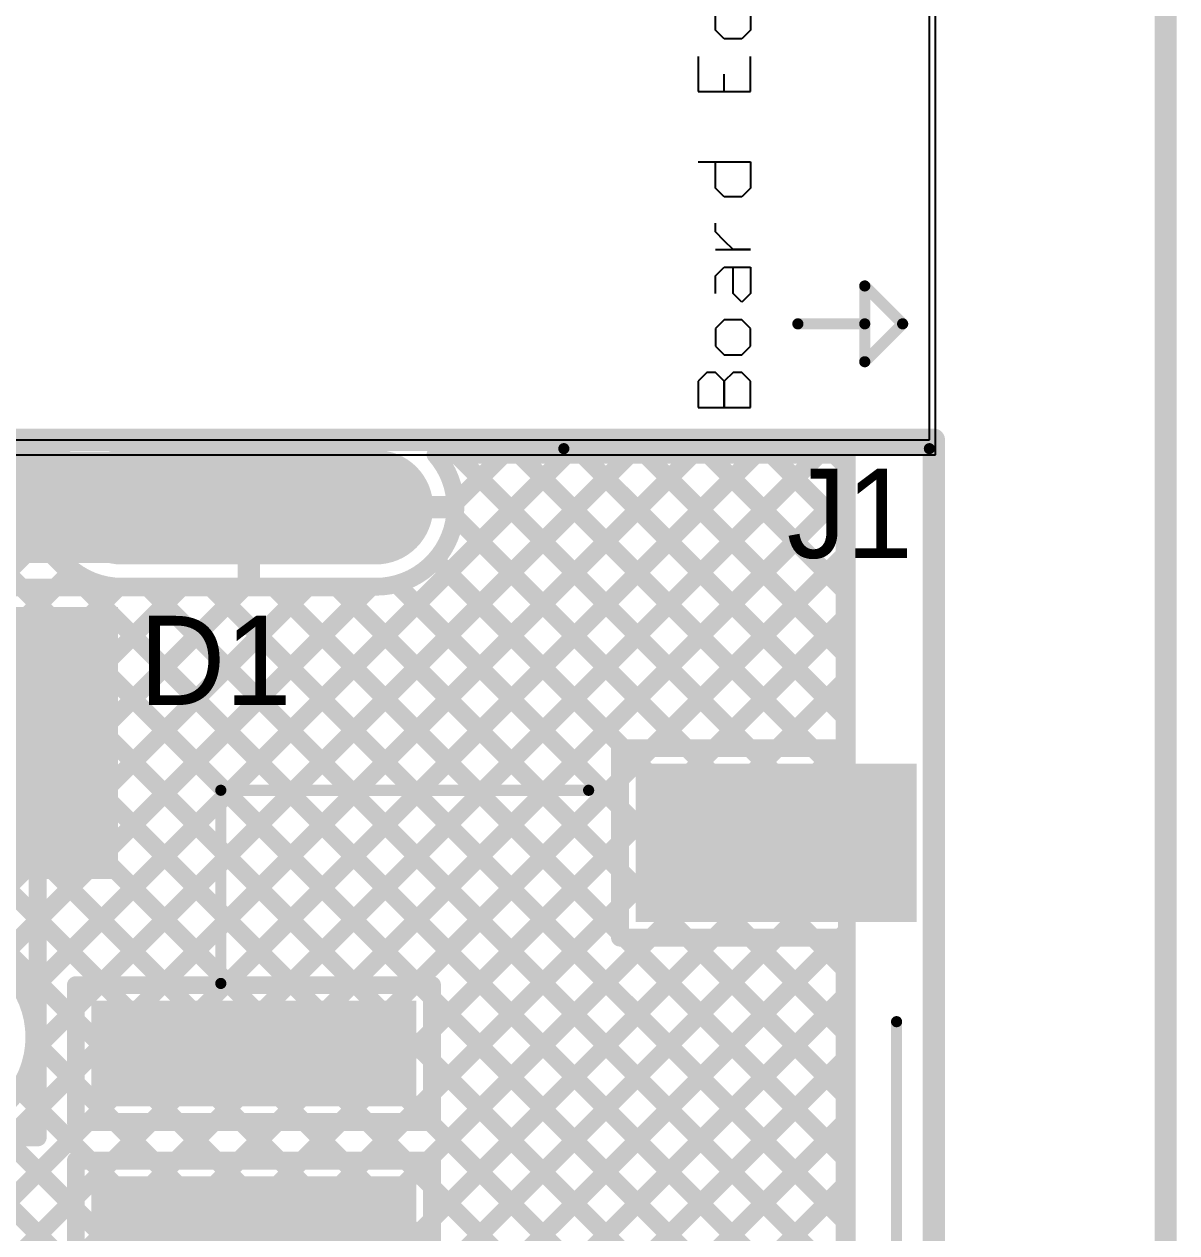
# Model space of a CAD drawing. Header units: millimetres. Extents: x 3.9 to 7.44, y 1.03 to 3.16.
# Drawn here: x 6.895 to 7.412, y 2.32 to 2.862 of the extents above; entities that cross this region are included whole.
import ezdxf

# ---------------------------------------------------------------- set-up
doc = ezdxf.new("R2010")
doc.units = ezdxf.units.MM
doc.header["$MEASUREMENT"] = 0
for name, color, linetype in [('BottomLayer', 5, 'Continuous'), ('BottomSolder', 6, 'Continuous'), ('Mechanical1', 6, 'Continuous'), ('Mechanical2', 216, 'Continuous'), ('MultiLayer', 9, 'Continuous'), ('PadHoleLayer', 156, 'Continuous'), ('TopLayer', 1, 'Continuous'), ('TopOverlay', 2, 'Continuous'), ('TopPaste', 8, 'Continuous'), ('TopSolder', 216, 'Continuous')]:
    doc.layers.add(name, color=color, linetype=linetype)

# ---------------------------------------------------------------- blocks, each defined once
blk = doc.blocks.new('DC_C024E_7A_1_65_1')
at = {"layer": 'BottomLayer'}
for points, const_width in [([(-0.01555, 0.16929), (-0.12972, 0.16929)], 0.04331), ([(0.11831, 0.08098), (0.11831, 0.11642)], 0.04331), ([(-0.11791, -0.16929), (-0.19665, -0.16929)], 0.04724), ([(0.07894, -0.16929), (0.0002, -0.16929)], 0.04724)]:
    blk.add_lwpolyline(points, dxfattribs=dict(at, const_width=const_width))
for points, const_width in [([(-0.14055, 0.16929, 1), (-0.1189, 0.16929, 1)], 0.02165), ([(-0.02638, 0.16929, 1), (-0.00472, 0.16929, 1)], 0.02165), ([(0.10748, 0.11642, 1), (0.12913, 0.11642, 1)], 0.02165), ([(0.10748, 0.08098, 1), (0.12913, 0.08098, 1)], 0.02165), ([(0.13268, -0.01181, 1), (0.18189, -0.01181, 1)], 0.04921), ([(-0.20846, -0.16929, 1), (-0.18484, -0.16929, 1)], 0.02362), ([(-0.12972, -0.16929, 1), (-0.1061, -0.16929, 1)], 0.02362), ([(-0.01161, -0.16929, 1), (0.01201, -0.16929, 1)], 0.02362), ([(0.06713, -0.16929, 1), (0.09075, -0.16929, 1)], 0.02362)]:
    blk.add_lwpolyline(points, format="xyb", close=True, dxfattribs=dict(at, const_width=const_width))
at = {"layer": 'BottomSolder'}
for points, const_width in [([(-0.01555, 0.16929), (-0.12972, 0.16929)], 0.05131), ([(0.11831, 0.08098), (0.11831, 0.11642)], 0.05131), ([(-0.11791, -0.16929), (-0.19665, -0.16929)], 0.05524), ([(0.07894, -0.16929), (0.0002, -0.16929)], 0.05524)]:
    blk.add_lwpolyline(points, dxfattribs=dict(at, const_width=const_width))
for points, const_width in [([(-0.14255, 0.16929, 1), (-0.1169, 0.16929, 1)], 0.02565), ([(-0.02838, 0.16929, 1), (-0.00272, 0.16929, 1)], 0.02565), ([(0.10548, 0.11642, 1), (0.13113, 0.11642, 1)], 0.02565), ([(0.10548, 0.08098, 1), (0.13113, 0.08098, 1)], 0.02565), ([(0.13068, -0.01181, 1), (0.18389, -0.01181, 1)], 0.05321), ([(-0.21046, -0.16929, 1), (-0.18284, -0.16929, 1)], 0.02762), ([(-0.13172, -0.16929, 1), (-0.1041, -0.16929, 1)], 0.02762), ([(-0.01361, -0.16929, 1), (0.01401, -0.16929, 1)], 0.02762), ([(0.06513, -0.16929, 1), (0.09275, -0.16929, 1)], 0.02762)]:
    blk.add_lwpolyline(points, format="xyb", close=True, dxfattribs=dict(at, const_width=const_width))
at = {"layer": 'Mechanical1'}
for p, q in [((0.089, 0.139), (-0.378, 0.139)), ((-0.378, 0.139), (-0.378, -0.136)), ((0.089, -0.136), (0.089, 0.139)), ((-0.378, -0.136), (0.089, -0.136))]:
    blk.add_line(p, q, dxfattribs=at)
at = {"layer": 'MultiLayer'}
for points, const_width in [([(-0.01555, 0.16929), (-0.12972, 0.16929)], 0.04331), ([(0.11831, 0.08098), (0.11831, 0.11642)], 0.04331), ([(-0.11791, -0.16929), (-0.19665, -0.16929)], 0.04724), ([(0.07894, -0.16929), (0.0002, -0.16929)], 0.04724)]:
    blk.add_lwpolyline(points, dxfattribs=dict(at, const_width=const_width))
for points, const_width in [([(-0.14055, 0.16929, 1), (-0.1189, 0.16929, 1)], 0.02165), ([(-0.02638, 0.16929, 1), (-0.00472, 0.16929, 1)], 0.02165), ([(0.10748, 0.11642, 1), (0.12913, 0.11642, 1)], 0.02165), ([(0.10748, 0.08098, 1), (0.12913, 0.08098, 1)], 0.02165), ([(0.13268, -0.01181, 1), (0.18189, -0.01181, 1)], 0.04921), ([(-0.20846, -0.16929, 1), (-0.18484, -0.16929, 1)], 0.02362), ([(-0.12972, -0.16929, 1), (-0.1061, -0.16929, 1)], 0.02362), ([(-0.01161, -0.16929, 1), (0.01201, -0.16929, 1)], 0.02362), ([(0.06713, -0.16929, 1), (0.09075, -0.16929, 1)], 0.02362)]:
    blk.add_lwpolyline(points, format="xyb", close=True, dxfattribs=dict(at, const_width=const_width))
at = {"layer": 'PadHoleLayer'}
for points, const_width in [([(-0.02121, 0.16117), (-0.12406, 0.16117, -1), (-0.12406, 0.17741), (-0.02121, 0.17741, -1)], 0.00541), ([(0.11019, 0.08271), (0.11019, 0.11469, -1), (0.12643, 0.11469), (0.12643, 0.08271, -1)], 0.00541), ([(0.1435, -0.01181, 1), (0.17106, -0.01181, 1)], 0.02756), ([(-0.12751, -0.17741), (-0.18706, -0.17741, -1), (-0.18706, -0.16117), (-0.12751, -0.16117, -1)], 0.00541), ([(0.06934, -0.17741), (0.00979, -0.17741, -1), (0.00979, -0.16117), (0.06934, -0.16117, -1)], 0.00541)]:
    blk.add_lwpolyline(points, format="xyb", close=True, dxfattribs=dict(at, const_width=const_width))
at = {"layer": 'TopLayer'}
for points, const_width in [([(-0.01555, 0.16929), (-0.12972, 0.16929)], 0.04331), ([(0.11831, 0.08098), (0.11831, 0.11642)], 0.04331), ([(-0.11791, -0.16929), (-0.19665, -0.16929)], 0.04724), ([(0.07894, -0.16929), (0.0002, -0.16929)], 0.04724)]:
    blk.add_lwpolyline(points, dxfattribs=dict(at, const_width=const_width))
for points, const_width in [([(-0.14055, 0.16929, 1), (-0.1189, 0.16929, 1)], 0.02165), ([(-0.02638, 0.16929, 1), (-0.00472, 0.16929, 1)], 0.02165), ([(0.10748, 0.11642, 1), (0.12913, 0.11642, 1)], 0.02165), ([(0.10748, 0.08098, 1), (0.12913, 0.08098, 1)], 0.02165), ([(0.13268, -0.01181, 1), (0.18189, -0.01181, 1)], 0.04921), ([(-0.20846, -0.16929, 1), (-0.18484, -0.16929, 1)], 0.02362), ([(-0.12972, -0.16929, 1), (-0.1061, -0.16929, 1)], 0.02362), ([(-0.01161, -0.16929, 1), (0.01201, -0.16929, 1)], 0.02362), ([(0.06713, -0.16929, 1), (0.09075, -0.16929, 1)], 0.02362)]:
    blk.add_lwpolyline(points, format="xyb", close=True, dxfattribs=dict(at, const_width=const_width))
at = {"layer": 'TopOverlay'}
for p, q in [((0.086, 0.134), (0.086, 0.134)), ((-0.2742, 0.1245), (-0.29782, 0.1245)), ((-0.29782, 0.1245), (-0.29782, 0.11269)), ((-0.28601, 0.11269), (-0.28601, 0.1245)), ((-0.28601, 0.1245), (-0.28601, 0.11269)), ((-0.2742, 0.11269), (-0.2742, 0.1245)), ((-0.29782, 0.11269), (-0.29388, 0.10876)), ((-0.29388, 0.10876), (-0.28994, 0.10876)), ((-0.28994, 0.10876), (-0.28601, 0.11269)), ((-0.28601, 0.11269), (-0.28207, 0.10876)), ((-0.28207, 0.10876), (-0.27814, 0.10876)), ((-0.27814, 0.10876), (-0.2742, 0.11269)), ((-0.29388, 0.10089), (-0.29782, 0.09695)), ((-0.28601, 0.10089), (-0.29388, 0.10089)), ((-0.28207, 0.09695), (-0.28601, 0.10089)), ((-0.29782, 0.09695), (-0.29782, 0.08908)), ((-0.28207, 0.08908), (-0.28207, 0.09695)), ((-0.29782, 0.08908), (-0.29388, 0.08514)), ((-0.28601, 0.08514), (-0.28207, 0.08908)), ((-0.29388, 0.08514), (-0.28601, 0.08514)), ((-0.29782, 0.07334), (-0.29388, 0.07727)), ((-0.29388, 0.07727), (-0.28994, 0.07334)), ((-0.29782, 0.06153), (-0.29782, 0.07334)), ((-0.28994, 0.07334), (-0.28994, 0.06153)), ((-0.28207, 0.07334), (-0.28207, 0.06546)), ((-0.28207, 0.06546), (-0.28601, 0.06153)), ((-0.28601, 0.06153), (-0.29782, 0.06153)), ((-0.28207, 0.05366), (-0.29782, 0.05366)), ((-0.29782, 0.05366), (-0.28994, 0.05366)), ((-0.28994, 0.05366), (-0.28601, 0.04972)), ((-0.28601, 0.04972), (-0.28207, 0.04579)), ((-0.28207, 0.04579), (-0.28207, 0.04185)), ((-0.29782, 0.02611), (-0.29388, 0.03004)), ((-0.29388, 0.03004), (-0.28601, 0.03004)), ((-0.28601, 0.03004), (-0.28207, 0.02611)), ((-0.29782, 0.0143), (-0.29782, 0.02611)), ((-0.28207, 0.02611), (-0.28207, 0.0143)), ((-0.2742, 0.0143), (-0.29782, 0.0143)), ((-0.2742, -0.01719), (-0.29782, -0.01719)), ((-0.29782, -0.01719), (-0.29782, -0.03293)), ((-0.28601, -0.01719), (-0.28601, -0.02506)), ((-0.2742, -0.03293), (-0.2742, -0.01719)), ((-0.29782, -0.04474), (-0.29388, -0.0408)), ((-0.29388, -0.0408), (-0.28601, -0.0408)), ((-0.28601, -0.0408), (-0.28207, -0.04474)), ((-0.29782, -0.05654), (-0.29782, -0.04474)), ((-0.28207, -0.04474), (-0.28207, -0.05654)), ((-0.2742, -0.05654), (-0.29782, -0.05654)), ((-0.29388, -0.06441), (-0.29782, -0.06835)), ((-0.28601, -0.06441), (-0.29388, -0.06441)), ((-0.28207, -0.06835), (-0.28601, -0.06441)), ((-0.29782, -0.06835), (-0.29782, -0.08016)), ((-0.28207, -0.08016), (-0.28207, -0.06835)), ((-0.30569, -0.07229), (-0.30569, -0.07622)), ((-0.30569, -0.07622), (-0.30175, -0.08016)), ((-0.30175, -0.08016), (-0.28207, -0.08016)), ((-0.29782, -0.09196), (-0.29388, -0.08803)), ((-0.29782, -0.09984), (-0.29782, -0.09196)), ((-0.29388, -0.08803), (-0.28601, -0.08803)), ((-0.28994, -0.10377), (-0.28994, -0.08803)), ((-0.28601, -0.08803), (-0.28207, -0.09196)), ((-0.28207, -0.09196), (-0.28207, -0.09984)), ((-0.28207, -0.09984), (-0.28601, -0.10377)), ((-0.28601, -0.10377), (-0.28994, -0.10377))]:
    blk.add_line(p, q, dxfattribs=at)
for points, const_width in [([(-0.214, 0.143), (-0.378, 0.143)], 0.005), ([(0.09265, 0.143), (0.081, 0.143)], 0.005), ([(0.09265, 0.143), (0.09265, 0.07665)], 0.005), ([(-0.349, 0.104), (-0.366, 0.087)], 0.005), ([(-0.349, 0.104), (-0.349, 0.087)], 0.005), ([(-0.349, 0.07), (-0.366, 0.087)], 0.005), ([(-0.349, 0.087), (-0.349, 0.07)], 0.005), ([(-0.319, 0.087), (-0.349, 0.087)], 0.005), ([(0.093, -0.074), (0.093, -0.139)], 0.00504), ([(-0.226, -0.14), (-0.378, -0.14)], 0.005), ([(-0.007, -0.14), (-0.105, -0.14)], 0.005), ([(0.093, -0.139), (0.084, -0.139)], 0.005)]:
    blk.add_lwpolyline(points, dxfattribs=dict(at, const_width=const_width))
for points, const_width in [([(-0.37925, 0.143, 1), (-0.37675, 0.143, 1)], 0.0025), ([(-0.21525, 0.143, 1), (-0.21275, 0.143, 1)], 0.0025), ([(0.07975, 0.143, 1), (0.08225, 0.143, 1)], 0.0025), ([(0.0914, 0.143, 1), (0.0939, 0.143, 1)], 0.0025), ([(0.0914, 0.143, 1), (0.0939, 0.143, 1)], 0.0025), ([(-0.35025, 0.104, 1), (-0.34775, 0.104, 1)], 0.0025), ([(-0.35025, 0.104, 1), (-0.34775, 0.104, 1)], 0.0025), ([(-0.36725, 0.087, 1), (-0.36475, 0.087, 1)], 0.0025), ([(-0.36725, 0.087, 1), (-0.36475, 0.087, 1)], 0.0025), ([(-0.35025, 0.087, 1), (-0.34775, 0.087, 1)], 0.0025), ([(-0.35025, 0.087, 1), (-0.34775, 0.087, 1)], 0.0025), ([(-0.35025, 0.087, 1), (-0.34775, 0.087, 1)], 0.0025), ([(-0.32025, 0.087, 1), (-0.31775, 0.087, 1)], 0.0025), ([(0.0914, 0.07665, 1), (0.0939, 0.07665, 1)], 0.0025), ([(-0.35025, 0.07, 1), (-0.34775, 0.07, 1)], 0.0025), ([(-0.35025, 0.07, 1), (-0.34775, 0.07, 1)], 0.0025), ([(0.17107, 0.056, 1), (0.15693, 0.056, 1)], 0.01), ([(0.15443, 0.056, 1), (0.15943, 0.056, 1)], 0.005), ([(0.16857, 0.056, 1), (0.17357, 0.056, 1)], 0.005), ([(0.09174, -0.074, 1), (0.09426, -0.074, 1)], 0.00252), ([(-0.37925, -0.14, 1), (-0.37675, -0.14, 1)], 0.0025), ([(-0.22725, -0.14, 1), (-0.22475, -0.14, 1)], 0.0025), ([(-0.10625, -0.14, 1), (-0.10375, -0.14, 1)], 0.0025), ([(-0.00825, -0.14, 1), (-0.00575, -0.14, 1)], 0.0025), ([(0.08275, -0.139, 1), (0.08525, -0.139, 1)], 0.0025), ([(0.09174, -0.139, 1), (0.09426, -0.139, 1)], 0.00252), ([(0.09175, -0.139, 1), (0.09425, -0.139, 1)], 0.0025)]:
    blk.add_lwpolyline(points, format="xyb", close=True, dxfattribs=dict(at, const_width=const_width))
at = {"layer": 'TopSolder'}
for points, const_width in [([(-0.01555, 0.16929), (-0.12972, 0.16929)], 0.05131), ([(0.11831, 0.08098), (0.11831, 0.11642)], 0.05131), ([(-0.11791, -0.16929), (-0.19665, -0.16929)], 0.05524), ([(0.07894, -0.16929), (0.0002, -0.16929)], 0.05524)]:
    blk.add_lwpolyline(points, dxfattribs=dict(at, const_width=const_width))
for points, const_width in [([(-0.14255, 0.16929, 1), (-0.1169, 0.16929, 1)], 0.02565), ([(-0.02838, 0.16929, 1), (-0.00272, 0.16929, 1)], 0.02565), ([(0.10548, 0.11642, 1), (0.13113, 0.11642, 1)], 0.02565), ([(0.10548, 0.08098, 1), (0.13113, 0.08098, 1)], 0.02565), ([(0.13068, -0.01181, 1), (0.18389, -0.01181, 1)], 0.05321), ([(-0.21046, -0.16929, 1), (-0.18284, -0.16929, 1)], 0.02762), ([(-0.13172, -0.16929, 1), (-0.1041, -0.16929, 1)], 0.02762), ([(-0.01361, -0.16929, 1), (0.01401, -0.16929, 1)], 0.02762), ([(0.06513, -0.16929, 1), (0.09275, -0.16929, 1)], 0.02762)]:
    blk.add_lwpolyline(points, format="xyb", close=True, dxfattribs=dict(at, const_width=const_width))
blk = doc.blocks.new('0220164_162121_61')
at = {"layer": 'TopLayer'}
for points in [[(0.49213, 0.04823), (0.5315, 0.04823), (0.49213, 0.18602), (0.5315, 0.18602)], [(0.57087, 0.04823), (0.61024, 0.04823), (0.57087, 0.18602), (0.61024, 0.18602)], [(0.65354, -0.17618), (0.71654, -0.17618), (0.65354, -0.05807), (0.71654, -0.05807)]]:
    blk.add_solid(points, dxfattribs=at)
at = {"layer": 'TopOverlay', "const_width": 0.005}
for points in [[(0.622, 0.132), (0.70866, 0.132)], [(0.70866, 0.132), (0.70866, -0.033)], [(0, -0.17115), (0.60485, -0.17115)]]:
    blk.add_lwpolyline(points, dxfattribs=at)
at = {"layer": 'TopOverlay', "const_width": 0.0025}
for points in [[(0.62075, 0.132, 1), (0.62325, 0.132, 1)], [(0.70741, 0.132, 1), (0.70991, 0.132, 1)], [(0.70741, 0.132, 1), (0.70991, 0.132, 1)], [(0.70741, -0.033, 1), (0.70991, -0.033, 1)], [(0.6036, -0.17115, 1), (0.6061, -0.17115, 1)]]:
    blk.add_lwpolyline(points, format="xyb", close=True, dxfattribs=at)
at = {"layer": 'TopPaste'}
for points in [[(0.49213, 0.04823), (0.5315, 0.04823), (0.49213, 0.18602), (0.5315, 0.18602)], [(0.57087, 0.04823), (0.61024, 0.04823), (0.57087, 0.18602), (0.61024, 0.18602)], [(0.65354, -0.17618), (0.71654, -0.17618), (0.65354, -0.05807), (0.71654, -0.05807)]]:
    blk.add_solid(points, dxfattribs=at)
at = {"layer": 'TopSolder'}
for points in [[(0.48813, 0.04423), (0.5355, 0.04423), (0.48813, 0.19002), (0.5355, 0.19002)], [(0.56687, 0.04423), (0.61424, 0.04423), (0.56687, 0.19002), (0.61424, 0.19002)], [(0.64954, -0.18018), (0.72054, -0.18018), (0.64954, -0.05407), (0.72054, -0.05407)]]:
    blk.add_solid(points, dxfattribs=at)
blk = doc.blocks.new('SMA_63')
at = {"layer": 'TopLayer'}
for points in [[(-0.02953, 0.03346), (-0.12795, 0.03346), (-0.02953, -0.03346), (-0.12795, -0.03346)], [(0.12795, 0.03346), (0.02953, 0.03346), (0.12795, -0.03346), (0.02953, -0.03346)]]:
    blk.add_solid(points, dxfattribs=at)
at = {"layer": 'TopOverlay', "const_width": 0.01}
for points in [[(-0.09, 0.043), (-0.09, 0.056)], [(-0.09, 0.056), (0.094, 0.056)], [(-0.089, -0.056), (-0.089, -0.043)], [(-0.089, -0.056), (0.095, -0.056)]]:
    blk.add_lwpolyline(points, dxfattribs=at)
at = {"layer": 'TopOverlay', "const_width": 0.005}
for points in [[(-0.0925, 0.056, 1), (-0.0875, 0.056, 1)], [(-0.0925, 0.056, 1), (-0.0875, 0.056, 1)], [(0.0915, 0.056, 1), (0.0965, 0.056, 1)], [(-0.0925, 0.043, 1), (-0.0875, 0.043, 1)], [(-0.0915, -0.043, 1), (-0.0865, -0.043, 1)], [(-0.0915, -0.056, 1), (-0.0865, -0.056, 1)], [(-0.0915, -0.056, 1), (-0.0865, -0.056, 1)], [(0.0925, -0.056, 1), (0.0975, -0.056, 1)]]:
    blk.add_lwpolyline(points, format="xyb", close=True, dxfattribs=at)
at = {"layer": 'TopOverlay'}
for points in [[(0.095, 0.036), (0.173, 0.036), (0.095, 0.061), (0.173, 0.061)], [(0.131, -0.061), (0.181, -0.061), (0.131, 0.061), (0.181, 0.061)], [(0.094, -0.061), (0.173, -0.061), (0.094, -0.036), (0.173, -0.036)]]:
    blk.add_solid(points, dxfattribs=at)
at = {"layer": 'TopPaste'}
for points in [[(-0.02953, 0.03346), (-0.12795, 0.03346), (-0.02953, -0.03346), (-0.12795, -0.03346)], [(0.12795, 0.03346), (0.02953, 0.03346), (0.12795, -0.03346), (0.02953, -0.03346)]]:
    blk.add_solid(points, dxfattribs=at)
at = {"layer": 'TopSolder'}
for points in [[(-0.02553, 0.03746), (-0.13195, 0.03746), (-0.02553, -0.03746), (-0.13195, -0.03746)], [(0.13195, 0.03746), (0.02553, 0.03746), (0.13195, -0.03746), (0.02553, -0.03746)]]:
    blk.add_solid(points, dxfattribs=at)

msp = doc.modelspace()

# ---------------------------------------------------------------- linework, layer by layer
at = {"layer": 'BottomLayer'}
for p, q in [((7.30369, 2.6873), (7.30369, 2.9573)), ((7.30369, 2.6693), (7.30369, 2.6873)), ((6.828, 2.6693), (7.30369, 2.6693))]:
    msp.add_line(p, q, dxfattribs=at)
for points, const_width in [([(6.58979, 2.82888), (7.264, 2.15466)], 0.008), ([(6.57565, 2.81473), (7.264, 2.12638)], 0.008), ([(6.5615, 2.80059), (7.264, 2.09809)], 0.008), ([(6.54662, 2.78719), (7.264, 2.06981)], 0.008), ([(6.74297, 2.21749), (7.19478, 2.6693)], 0.008), ([(6.75711, 2.20334), (7.22307, 2.6693)], 0.008), ([(6.77126, 2.1892), (7.25135, 2.6693)], 0.008), ([(6.82829, 2.64571), (6.98964, 2.64571)], 0.05), ([(6.89531, 2.42639), (7.13822, 2.6693)], 0.008), ([(6.89905, 2.40185), (7.1665, 2.6693)], 0.008), ([(6.98964, 2.64571), (7.03271, 2.64571)], 0.05), ([(7.07946, 2.6693), (7.264, 2.6693)], 0.008), ([(7.08832, 2.64769), (7.10993, 2.6693)], 0.008), ([(7.08878, 2.6693), (7.264, 2.49407)], 0.008), ([(7.11706, 2.6693), (7.264, 2.52236)], 0.008), ([(7.14534, 2.6693), (7.264, 2.55064)], 0.008), ([(7.17363, 2.6693), (7.264, 2.57893)], 0.008), ([(7.20191, 2.6693), (7.264, 2.60721)], 0.008), ([(7.2302, 2.6693), (7.264, 2.6355)], 0.008), ([(7.25848, 2.6693), (7.264, 2.66378)], 0.008), ([(7.264, 1.068), (7.264, 2.6693)], 0.008), ([(6.7854, 2.17506), (7.264, 2.65366)], 0.008), ([(6.99564, 2.64571), (7.08438, 2.64571)], 0.01), ([(6.99564, 2.61406), (6.99564, 2.64571)], 0.01), ([(7.08815, 2.64165), (7.264, 2.46579)], 0.008), ([(6.79954, 2.16092), (7.264, 2.62538)], 0.008), ([(7.07943, 2.62208), (7.264, 2.43751)], 0.008), ([(6.88257, 2.44194), (7.05069, 2.61006)], 0.008), ([(7.03515, 2.60979), (7.264, 2.38094)], 0.008), ([(7.03769, 2.61006), (7.05272, 2.61006)], 0.008), ([(7.06195, 2.61127), (7.264, 2.40922)], 0.008), ([(6.80756, 2.50835), (6.90892, 2.60971)], 0.008), ([(6.8217, 2.49421), (6.9372, 2.60971)], 0.008), ([(6.82829, 2.60971), (6.98964, 2.60971)], 0.008), ([(6.83585, 2.48007), (6.96549, 2.60971)], 0.008), ([(6.83724, 2.60971), (7.264, 2.18295)], 0.008), ([(6.84999, 2.46592), (6.99377, 2.60971)], 0.008), ([(6.86413, 2.45178), (7.02206, 2.60971)], 0.008), ([(6.86552, 2.60971), (7.264, 2.21123)], 0.008), ([(6.89381, 2.60971), (7.264, 2.23952)], 0.008), ([(6.92209, 2.60971), (7.264, 2.2678)], 0.008), ([(6.95038, 2.60971), (7.264, 2.29608)], 0.008), ([(6.97866, 2.60971), (7.264, 2.32437)], 0.008), ([(6.98964, 2.60971), (7.03271, 2.60971)], 0.008), ([(7.00694, 2.60971), (7.264, 2.35265)], 0.008), ([(6.81368, 2.14678), (7.264, 2.59709)], 0.008), ([(6.82782, 2.13263), (7.264, 2.56881)], 0.008), ([(6.84197, 2.11849), (7.264, 2.54052)], 0.008), ([(6.85611, 2.10435), (7.264, 2.51224)], 0.008), ([(6.8668, 2.08676), (7.264, 2.48396)], 0.008), ([(6.868, 2.05967), (7.264, 2.45567)], 0.008), ([(6.868, 2.03139), (7.264, 2.42739)], 0.008), ([(6.89945, 2.40607), (7.264, 2.04153)], 0.008), ([(6.868, 2.0031), (7.264, 2.3991)], 0.008), ([(6.89254, 2.3847), (7.264, 2.01324)], 0.008), ([(6.868, 1.97482), (7.264, 2.37082)], 0.008), ([(6.87794, 2.37102), (7.264, 1.98496)], 0.008), ([(6.85513, 2.36555), (7.264, 1.95667)], 0.008), ([(6.868, 1.94653), (7.264, 2.34253)], 0.008)]:
    msp.add_lwpolyline(points, dxfattribs=dict(at, const_width=const_width))
for points, const_width in [([(6.97714, 2.64571, 1), (7.00214, 2.64571, 1)], 0.025), ([(6.97714, 2.64571, 1), (7.00214, 2.64571, 1)], 0.025), ([(7.02021, 2.64571, 1), (7.04521, 2.64571, 1)], 0.025), ([(7.07746, 2.6693, 1), (7.08146, 2.6693, 1)], 0.004), ([(7.07746, 2.6693, 1), (7.08146, 2.6693, 1)], 0.004), ([(7.08678, 2.6693, 1), (7.09078, 2.6693, 1)], 0.004), ([(7.10793, 2.6693, 1), (7.11193, 2.6693, 1)], 0.004), ([(7.11506, 2.6693, 1), (7.11906, 2.6693, 1)], 0.004), ([(7.13622, 2.6693, 1), (7.14022, 2.6693, 1)], 0.004), ([(7.14334, 2.6693, 1), (7.14734, 2.6693, 1)], 0.004), ([(7.1645, 2.6693, 1), (7.1685, 2.6693, 1)], 0.004), ([(7.17163, 2.6693, 1), (7.17563, 2.6693, 1)], 0.004), ([(7.19278, 2.6693, 1), (7.19678, 2.6693, 1)], 0.004), ([(7.19991, 2.6693, 1), (7.20391, 2.6693, 1)], 0.004), ([(7.22107, 2.6693, 1), (7.22507, 2.6693, 1)], 0.004), ([(7.2282, 2.6693, 1), (7.2322, 2.6693, 1)], 0.004), ([(7.24935, 2.6693, 1), (7.25335, 2.6693, 1)], 0.004), ([(7.25648, 2.6693, 1), (7.26048, 2.6693, 1)], 0.004), ([(7.262, 2.6693, 1), (7.266, 2.6693, 1)], 0.004), ([(7.262, 2.6693, 1), (7.266, 2.6693, 1)], 0.004), ([(7.262, 2.66378, 1), (7.266, 2.66378, 1)], 0.004), ([(7.262, 2.65366, 1), (7.266, 2.65366, 1)], 0.004), ([(7.08632, 2.64769, 1), (7.09032, 2.64769, 1)], 0.004), ([(6.99314, 2.64571, 1), (6.99814, 2.64571, 1)], 0.005), ([(6.99314, 2.64571, 1), (6.99814, 2.64571, 1)], 0.005), ([(7.08188, 2.64571, 1), (7.08688, 2.64571, 1)], 0.005), ([(7.08638, 2.64571, 1), (7.09038, 2.64571, 1)], 0.004), ([(7.08638, 2.64571, 1), (7.09038, 2.64571, 1)], 0.004), ([(7.08615, 2.64165, 1), (7.09015, 2.64165, 1)], 0.004), ([(7.262, 2.6355, 1), (7.266, 2.6355, 1)], 0.004), ([(7.07743, 2.62208, 1), (7.08143, 2.62208, 1)], 0.004), ([(7.262, 2.62538, 1), (7.266, 2.62538, 1)], 0.004), ([(6.99314, 2.61406, 1), (6.99814, 2.61406, 1)], 0.005), ([(7.03315, 2.60979, 1), (7.03715, 2.60979, 1)], 0.004), ([(7.03569, 2.61006, 1), (7.03969, 2.61006, 1)], 0.004), ([(7.03569, 2.61006, 1), (7.03969, 2.61006, 1)], 0.004), ([(7.04869, 2.61006, 1), (7.05269, 2.61006, 1)], 0.004), ([(7.05072, 2.61006, 1), (7.05472, 2.61006, 1)], 0.004), ([(7.05072, 2.61006, 1), (7.05472, 2.61006, 1)], 0.004), ([(7.05995, 2.61127, 1), (7.06395, 2.61127, 1)], 0.004), ([(6.89181, 2.60971, 1), (6.89581, 2.60971, 1)], 0.004), ([(6.90692, 2.60971, 1), (6.91092, 2.60971, 1)], 0.004), ([(6.92009, 2.60971, 1), (6.92409, 2.60971, 1)], 0.004), ([(6.9352, 2.60971, 1), (6.9392, 2.60971, 1)], 0.004), ([(6.94838, 2.60971, 1), (6.95238, 2.60971, 1)], 0.004), ([(6.96349, 2.60971, 1), (6.96749, 2.60971, 1)], 0.004), ([(6.97666, 2.60971, 1), (6.98066, 2.60971, 1)], 0.004), ([(6.98764, 2.60971, 1), (6.99164, 2.60971, 1)], 0.004), ([(6.98764, 2.60971, 1), (6.99164, 2.60971, 1)], 0.004), ([(6.99177, 2.60971, 1), (6.99577, 2.60971, 1)], 0.004), ([(7.00494, 2.60971, 1), (7.00894, 2.60971, 1)], 0.004), ([(7.02006, 2.60971, 1), (7.02406, 2.60971, 1)], 0.004), ([(7.03071, 2.60971, 1), (7.03471, 2.60971, 1)], 0.004), ([(7.03071, 2.60971, 1), (7.03471, 2.60971, 1)], 0.004), ([(7.262, 2.60721, 1), (7.266, 2.60721, 1)], 0.004), ([(7.262, 2.59709, 1), (7.266, 2.59709, 1)], 0.004), ([(7.262, 2.57893, 1), (7.266, 2.57893, 1)], 0.004), ([(7.262, 2.56881, 1), (7.266, 2.56881, 1)], 0.004), ([(7.262, 2.55064, 1), (7.266, 2.55064, 1)], 0.004), ([(7.262, 2.54052, 1), (7.266, 2.54052, 1)], 0.004), ([(7.262, 2.52236, 1), (7.266, 2.52236, 1)], 0.004), ([(7.262, 2.51224, 1), (7.266, 2.51224, 1)], 0.004), ([(7.262, 2.49407, 1), (7.266, 2.49407, 1)], 0.004), ([(7.262, 2.48396, 1), (7.266, 2.48396, 1)], 0.004), ([(7.262, 2.46579, 1), (7.266, 2.46579, 1)], 0.004), ([(7.262, 2.45567, 1), (7.266, 2.45567, 1)], 0.004), ([(7.262, 2.43751, 1), (7.266, 2.43751, 1)], 0.004), ([(6.89331, 2.42639, 1), (6.89731, 2.42639, 1)], 0.004), ([(7.262, 2.42739, 1), (7.266, 2.42739, 1)], 0.004), ([(7.262, 2.40922, 1), (7.266, 2.40922, 1)], 0.004), ([(6.89745, 2.40607, 1), (6.90145, 2.40607, 1)], 0.004), ([(6.8975, 2.408, 1), (6.9015, 2.408, 1)], 0.004), ([(6.8975, 2.408, 1), (6.9015, 2.408, 1)], 0.004), ([(6.89705, 2.40185, 1), (6.90105, 2.40185, 1)], 0.004), ([(7.262, 2.3991, 1), (7.266, 2.3991, 1)], 0.004), ([(6.89054, 2.3847, 1), (6.89454, 2.3847, 1)], 0.004), ([(7.262, 2.38094, 1), (7.266, 2.38094, 1)], 0.004), ([(7.262, 2.37082, 1), (7.266, 2.37082, 1)], 0.004), ([(7.262, 2.35265, 1), (7.266, 2.35265, 1)], 0.004), ([(7.262, 2.34253, 1), (7.266, 2.34253, 1)], 0.004), ([(7.262, 2.32437, 1), (7.266, 2.32437, 1)], 0.004)]:
    msp.add_lwpolyline(points, format="xyb", close=True, dxfattribs=dict(at, const_width=const_width))
at = {"layer": 'BottomLayer', "const_width": 0.008}
for points in [[(7.07946, 2.6693, -0.182751), (7.08838, 2.64571)], [(7.08838, 2.64571, -0.414214), (7.05272, 2.61006)], [(7.03769, 2.61006, -0.034723), (7.03271, 2.60971)], [(6.86649, 2.44942, -0.349697), (6.8995, 2.408)], [(6.8995, 2.408, -0.893306), (6.81558, 2.39851)]]:
    msp.add_lwpolyline(points, format="xyb", dxfattribs=at)
at = {"layer": 'Mechanical1', "const_width": 0.01}
msp.add_lwpolyline([(7.407, 2.30091), (7.407, 3.03)], dxfattribs=at)
at = {"layer": 'Mechanical2', "const_width": 0.01}
for points in [[(6.828, 2.676), (7.303, 2.676)], [(7.303, 1.032), (7.303, 2.676)]]:
    msp.add_lwpolyline(points, dxfattribs=at)
at = {"layer": 'Mechanical2', "const_width": 0.005}
msp.add_lwpolyline([(7.3005, 2.676, 1), (7.3055, 2.676, 1)], format="xyb", close=True, dxfattribs=at)
msp.add_lwpolyline([(7.3005, 2.676, 1), (7.3055, 2.676, 1)], format="xyb", close=True, dxfattribs=at)
at = {"layer": 'TopLayer'}
for p, q in [((7.30369, 2.6873), (7.30369, 2.9573)), ((7.30369, 2.6693), (7.30369, 2.6873)), ((6.82769, 2.6693), (7.30369, 2.6693))]:
    msp.add_line(p, q, dxfattribs=at)
for points, const_width in [([(6.82764, 2.585), (6.91109, 2.66845)], 0.008), ([(6.82769, 2.6693), (6.91182, 2.6693)], 0.008), ([(6.83422, 2.6693), (7.07221, 2.43131)], 0.008), ([(6.8625, 2.6693), (7.263, 2.2688)], 0.008), ([(6.89079, 2.6693), (6.90434, 2.65575)], 0.008), ([(6.901, 2.43208), (7.13822, 2.6693)], 0.008), ([(6.92851, 2.43131), (7.1665, 2.6693)], 0.008), ([(6.95679, 2.43131), (7.19478, 2.6693)], 0.008), ([(6.98508, 2.43131), (7.22307, 2.6693)], 0.008), ([(7.01336, 2.43131), (7.25135, 2.6693)], 0.008), ([(7.07946, 2.6693), (7.263, 2.6693)], 0.008), ([(7.08832, 2.64769), (7.10993, 2.6693)], 0.008), ([(7.08878, 2.6693), (7.22047, 2.53761)], 0.008), ([(7.11706, 2.6693), (7.24875, 2.53761)], 0.008), ([(7.14534, 2.6693), (7.263, 2.55164)], 0.008), ([(7.17363, 2.6693), (7.263, 2.57993)], 0.008), ([(7.20191, 2.6693), (7.263, 2.60821)], 0.008), ([(7.2302, 2.6693), (7.263, 2.6365)], 0.008), ([(7.25848, 2.6693), (7.263, 2.66478)], 0.008), ([(7.263, 2.53761), (7.263, 2.6693)], 0.008), ([(7.04165, 2.43131), (7.263, 2.65266)], 0.008), ([(6.9069, 2.64571), (6.99564, 2.64571)], 0.01), ([(6.99564, 2.64571), (7.08438, 2.64571)], 0.01), ([(6.99564, 2.61406), (6.99564, 2.64571)], 0.01), ([(7.08815, 2.64165), (7.19218, 2.53761)], 0.008), ([(6.85593, 2.585), (6.90489, 2.63396)], 0.008), ([(7.07943, 2.62208), (7.1639, 2.53761)], 0.008), ([(7.17623, 2.53761), (7.263, 2.62438)], 0.008), ([(6.88421, 2.585), (6.91673, 2.61752)], 0.008), ([(6.901, 2.5735), (6.93756, 2.61007)], 0.008), ([(6.901, 2.48865), (7.0224, 2.61006)], 0.008), ([(6.901, 2.46037), (7.05069, 2.61006)], 0.008), ([(6.901, 2.54522), (6.96583, 2.61006)], 0.008), ([(6.901, 2.51694), (6.99412, 2.61006)], 0.008), ([(6.93855, 2.61006), (7.05272, 2.61006)], 0.008), ([(6.95003, 2.61006), (7.263, 2.29709)], 0.008), ([(6.97831, 2.61006), (7.263, 2.32537)], 0.008), ([(7.0066, 2.61006), (7.1622, 2.45446)], 0.008), ([(7.03488, 2.61006), (7.1622, 2.48274)], 0.008), ([(7.06195, 2.61127), (7.1622, 2.51103)], 0.008), ([(7.20451, 2.53761), (7.263, 2.59609)], 0.008), ([(6.813, 2.585), (6.901, 2.585)], 0.008), ([(6.901, 2.363), (6.901, 2.585)], 0.008), ([(6.901, 2.57423), (7.04392, 2.43131)], 0.008), ([(7.2328, 2.53761), (7.263, 2.56781)], 0.008), ([(6.901, 2.54595), (7.01564, 2.43131)], 0.008), ([(7.1622, 2.53761), (7.263, 2.53761)], 0.008), ([(7.1622, 2.45261), (7.1622, 2.53761)], 0.008), ([(7.06993, 2.43131), (7.1622, 2.52357)], 0.008), ([(6.901, 2.51766), (6.98736, 2.43131)], 0.008), ([(7.0779, 2.41099), (7.1622, 2.49529)], 0.008), ([(6.901, 2.48938), (6.95907, 2.43131)], 0.008), ([(7.0779, 2.38271), (7.1622, 2.46701)], 0.008), ([(6.901, 2.46109), (6.93079, 2.43131)], 0.008), ([(7.07604, 2.35257), (7.17609, 2.45261)], 0.008), ([(7.0779, 2.26957), (7.26094, 2.45261)], 0.008), ([(7.0779, 2.32614), (7.20437, 2.45261)], 0.008), ([(7.0779, 2.29785), (7.23266, 2.45261)], 0.008), ([(7.1622, 2.45261), (7.263, 2.45261)], 0.008), ([(7.16404, 2.45261), (7.263, 2.35365)], 0.008), ([(7.19232, 2.45261), (7.263, 2.38194)], 0.008), ([(7.22061, 2.45261), (7.263, 2.41022)], 0.008), ([(7.24889, 2.45261), (7.263, 2.43851)], 0.008), ([(7.263, 2.45261), (7.263, 1.99791)], 0.008), ([(6.901, 2.43281), (6.9181, 2.41571)], 0.008), ([(6.9181, 2.43131), (7.0779, 2.43131)], 0.008), ([(6.9181, 2.36994), (6.9181, 2.43131)], 0.008), ([(7.07221, 2.43131), (7.0779, 2.42562)], 0.008), ([(7.0779, 2.36994), (7.0779, 2.43131)], 0.008), ([(7.0779, 2.24129), (7.263, 2.42639)], 0.008), ([(7.0779, 2.42562), (7.263, 2.24052)], 0.008), ([(6.901, 2.4038), (6.9181, 2.4209)], 0.008), ([(6.901, 2.40453), (6.9181, 2.38742)], 0.008), ([(7.0779, 2.213), (7.263, 2.3981)], 0.008), ([(7.0779, 2.39733), (7.263, 2.21223)], 0.008), ([(6.901, 2.37551), (6.9181, 2.39262)], 0.008), ([(6.901, 2.37624), (6.92467, 2.35257)], 0.008), ([(6.76177, 2.208), (6.92371, 2.36994)], 0.008), ([(6.9181, 2.36994), (7.0779, 2.36994)], 0.008), ([(6.93462, 2.35257), (6.95199, 2.36994)], 0.008), ([(6.93559, 2.36994), (6.95296, 2.35257)], 0.008), ([(6.96291, 2.35257), (6.98027, 2.36994)], 0.008), ([(6.96387, 2.36994), (6.98124, 2.35257)], 0.008), ([(6.99119, 2.35257), (7.00856, 2.36994)], 0.008), ([(6.99216, 2.36994), (7.00953, 2.35257)], 0.008), ([(7.01947, 2.35257), (7.03684, 2.36994)], 0.008), ([(7.02044, 2.36994), (7.03781, 2.35257)], 0.008), ([(7.04776, 2.35257), (7.06513, 2.36994)], 0.008), ([(7.04873, 2.36994), (7.0661, 2.35257)], 0.008), ([(7.07701, 2.36994), (7.263, 2.18395)], 0.008), ([(7.0779, 2.18472), (7.263, 2.36982)], 0.008), ([(6.813, 2.363), (6.901, 2.363)], 0.008), ([(6.85767, 2.363), (6.9181, 2.30257)], 0.008), ([(6.88596, 2.363), (6.9181, 2.33086)], 0.008), ([(6.9181, 2.35257), (7.0779, 2.35257)], 0.008), ([(6.9181, 2.2912), (6.9181, 2.35257)], 0.008), ([(7.0779, 2.2912), (7.0779, 2.35257)], 0.008), ([(7.0779, 2.15643), (7.263, 2.34153)], 0.008), ([(7.0779, 2.34077), (7.263, 2.15566)], 0.008), ([(6.79005, 2.208), (6.9181, 2.33605)], 0.008)]:
    msp.add_lwpolyline(points, dxfattribs=dict(at, const_width=const_width))
at = {"layer": 'TopLayer', "const_width": 0.008}
for points in [[(6.93855, 2.61006, -0.645854), (6.91182, 2.6693)], [(7.07946, 2.6693, -0.182751), (7.08838, 2.64571)], [(7.08838, 2.64571, -0.414214), (7.05272, 2.61006)]]:
    msp.add_lwpolyline(points, format="xyb", dxfattribs=at)
at = {"layer": 'TopLayer'}
for points, const_width in [([(6.90909, 2.66845, 1), (6.91309, 2.66845, 1)], 0.004), ([(6.90982, 2.6693, 1), (6.91382, 2.6693, 1)], 0.004), ([(6.90982, 2.6693, 1), (6.91382, 2.6693, 1)], 0.004), ([(7.07746, 2.6693, 1), (7.08146, 2.6693, 1)], 0.004), ([(7.07746, 2.6693, 1), (7.08146, 2.6693, 1)], 0.004), ([(7.08678, 2.6693, 1), (7.09078, 2.6693, 1)], 0.004), ([(7.10793, 2.6693, 1), (7.11193, 2.6693, 1)], 0.004), ([(7.11506, 2.6693, 1), (7.11906, 2.6693, 1)], 0.004), ([(7.13622, 2.6693, 1), (7.14022, 2.6693, 1)], 0.004), ([(7.14334, 2.6693, 1), (7.14734, 2.6693, 1)], 0.004), ([(7.1645, 2.6693, 1), (7.1685, 2.6693, 1)], 0.004), ([(7.17163, 2.6693, 1), (7.17563, 2.6693, 1)], 0.004), ([(7.19278, 2.6693, 1), (7.19678, 2.6693, 1)], 0.004), ([(7.19991, 2.6693, 1), (7.20391, 2.6693, 1)], 0.004), ([(7.22107, 2.6693, 1), (7.22507, 2.6693, 1)], 0.004), ([(7.2282, 2.6693, 1), (7.2322, 2.6693, 1)], 0.004), ([(7.24935, 2.6693, 1), (7.25335, 2.6693, 1)], 0.004), ([(7.25648, 2.6693, 1), (7.26048, 2.6693, 1)], 0.004), ([(7.261, 2.6693, 1), (7.265, 2.6693, 1)], 0.004), ([(7.261, 2.6693, 1), (7.265, 2.6693, 1)], 0.004), ([(7.261, 2.66478, 1), (7.265, 2.66478, 1)], 0.004), ([(6.90234, 2.65575, 1), (6.90634, 2.65575, 1)], 0.004), ([(7.08632, 2.64769, 1), (7.09032, 2.64769, 1)], 0.004), ([(7.261, 2.65266, 1), (7.265, 2.65266, 1)], 0.004), ([(6.9044, 2.64571, 1), (6.9094, 2.64571, 1)], 0.005), ([(6.99314, 2.64571, 1), (6.99814, 2.64571, 1)], 0.005), ([(6.99314, 2.64571, 1), (6.99814, 2.64571, 1)], 0.005), ([(6.99314, 2.64571, 1), (6.99814, 2.64571, 1)], 0.005), ([(7.08188, 2.64571, 1), (7.08688, 2.64571, 1)], 0.005), ([(7.08638, 2.64571, 1), (7.09038, 2.64571, 1)], 0.004), ([(7.08638, 2.64571, 1), (7.09038, 2.64571, 1)], 0.004), ([(7.08615, 2.64165, 1), (7.09015, 2.64165, 1)], 0.004), ([(6.90289, 2.63396, 1), (6.90689, 2.63396, 1)], 0.004), ([(7.261, 2.6365, 1), (7.265, 2.6365, 1)], 0.004), ([(7.07743, 2.62208, 1), (7.08143, 2.62208, 1)], 0.004), ([(7.261, 2.62438, 1), (7.265, 2.62438, 1)], 0.004), ([(6.91473, 2.61752, 1), (6.91873, 2.61752, 1)], 0.004), ([(6.93556, 2.61007, 1), (6.93956, 2.61007, 1)], 0.004), ([(6.93655, 2.61006, 1), (6.94055, 2.61006, 1)], 0.004), ([(6.93655, 2.61006, 1), (6.94055, 2.61006, 1)], 0.004), ([(6.94803, 2.61006, 1), (6.95203, 2.61006, 1)], 0.004), ([(6.96383, 2.61006, 1), (6.96783, 2.61006, 1)], 0.004), ([(6.97631, 2.61006, 1), (6.98031, 2.61006, 1)], 0.004), ([(6.99212, 2.61006, 1), (6.99612, 2.61006, 1)], 0.004), ([(6.99314, 2.61406, 1), (6.99814, 2.61406, 1)], 0.005), ([(7.0046, 2.61006, 1), (7.0086, 2.61006, 1)], 0.004), ([(7.0204, 2.61006, 1), (7.0244, 2.61006, 1)], 0.004), ([(7.03288, 2.61006, 1), (7.03688, 2.61006, 1)], 0.004), ([(7.04869, 2.61006, 1), (7.05269, 2.61006, 1)], 0.004), ([(7.05072, 2.61006, 1), (7.05472, 2.61006, 1)], 0.004), ([(7.05072, 2.61006, 1), (7.05472, 2.61006, 1)], 0.004), ([(7.05995, 2.61127, 1), (7.06395, 2.61127, 1)], 0.004), ([(7.261, 2.60821, 1), (7.265, 2.60821, 1)], 0.004), ([(7.261, 2.59609, 1), (7.265, 2.59609, 1)], 0.004), ([(6.899, 2.585, 1), (6.903, 2.585, 1)], 0.004), ([(6.899, 2.585, 1), (6.903, 2.585, 1)], 0.004), ([(7.261, 2.57993, 1), (7.265, 2.57993, 1)], 0.004), ([(6.899, 2.57423, 1), (6.903, 2.57423, 1)], 0.004), ([(6.899, 2.5735, 1), (6.903, 2.5735, 1)], 0.004), ([(7.261, 2.56781, 1), (7.265, 2.56781, 1)], 0.004), ([(7.261, 2.55164, 1), (7.265, 2.55164, 1)], 0.004), ([(6.899, 2.54595, 1), (6.903, 2.54595, 1)], 0.004), ([(6.899, 2.54522, 1), (6.903, 2.54522, 1)], 0.004), ([(7.1602, 2.53761, 1), (7.1642, 2.53761, 1)], 0.004), ([(7.1602, 2.53761, 1), (7.1642, 2.53761, 1)], 0.004), ([(7.1619, 2.53761, 1), (7.1659, 2.53761, 1)], 0.004), ([(7.17423, 2.53761, 1), (7.17823, 2.53761, 1)], 0.004), ([(7.19018, 2.53761, 1), (7.19418, 2.53761, 1)], 0.004), ([(7.20251, 2.53761, 1), (7.20651, 2.53761, 1)], 0.004), ([(7.21847, 2.53761, 1), (7.22247, 2.53761, 1)], 0.004), ([(7.2308, 2.53761, 1), (7.2348, 2.53761, 1)], 0.004), ([(7.24675, 2.53761, 1), (7.25075, 2.53761, 1)], 0.004), ([(7.261, 2.53761, 1), (7.265, 2.53761, 1)], 0.004), ([(7.261, 2.53761, 1), (7.265, 2.53761, 1)], 0.004), ([(7.1602, 2.52357, 1), (7.1642, 2.52357, 1)], 0.004), ([(6.899, 2.51766, 1), (6.903, 2.51766, 1)], 0.004), ([(6.899, 2.51694, 1), (6.903, 2.51694, 1)], 0.004), ([(7.1602, 2.51103, 1), (7.1642, 2.51103, 1)], 0.004), ([(7.1602, 2.49529, 1), (7.1642, 2.49529, 1)], 0.004), ([(6.899, 2.48938, 1), (6.903, 2.48938, 1)], 0.004), ([(6.899, 2.48865, 1), (6.903, 2.48865, 1)], 0.004), ([(7.1602, 2.48274, 1), (7.1642, 2.48274, 1)], 0.004), ([(7.1602, 2.46701, 1), (7.1642, 2.46701, 1)], 0.004), ([(6.899, 2.46109, 1), (6.903, 2.46109, 1)], 0.004), ([(6.899, 2.46037, 1), (6.903, 2.46037, 1)], 0.004), ([(7.1602, 2.45446, 1), (7.1642, 2.45446, 1)], 0.004), ([(7.1602, 2.45261, 1), (7.1642, 2.45261, 1)], 0.004), ([(7.1602, 2.45261, 1), (7.1642, 2.45261, 1)], 0.004), ([(7.16204, 2.45261, 1), (7.16604, 2.45261, 1)], 0.004), ([(7.17409, 2.45261, 1), (7.17809, 2.45261, 1)], 0.004), ([(7.19032, 2.45261, 1), (7.19432, 2.45261, 1)], 0.004), ([(7.20237, 2.45261, 1), (7.20637, 2.45261, 1)], 0.004), ([(7.21861, 2.45261, 1), (7.22261, 2.45261, 1)], 0.004), ([(7.23066, 2.45261, 1), (7.23466, 2.45261, 1)], 0.004), ([(7.24689, 2.45261, 1), (7.25089, 2.45261, 1)], 0.004), ([(7.25894, 2.45261, 1), (7.26294, 2.45261, 1)], 0.004), ([(7.261, 2.45261, 1), (7.265, 2.45261, 1)], 0.004), ([(7.261, 2.45261, 1), (7.265, 2.45261, 1)], 0.004), ([(7.261, 2.43851, 1), (7.265, 2.43851, 1)], 0.004), ([(6.899, 2.43281, 1), (6.903, 2.43281, 1)], 0.004), ([(6.899, 2.43208, 1), (6.903, 2.43208, 1)], 0.004), ([(6.9161, 2.43131, 1), (6.9201, 2.43131, 1)], 0.004), ([(6.9161, 2.43131, 1), (6.9201, 2.43131, 1)], 0.004), ([(6.92651, 2.43131, 1), (6.93051, 2.43131, 1)], 0.004), ([(6.92879, 2.43131, 1), (6.93279, 2.43131, 1)], 0.004), ([(6.95479, 2.43131, 1), (6.95879, 2.43131, 1)], 0.004), ([(6.95707, 2.43131, 1), (6.96107, 2.43131, 1)], 0.004), ([(6.98308, 2.43131, 1), (6.98708, 2.43131, 1)], 0.004), ([(6.98536, 2.43131, 1), (6.98936, 2.43131, 1)], 0.004), ([(7.01136, 2.43131, 1), (7.01536, 2.43131, 1)], 0.004), ([(7.01364, 2.43131, 1), (7.01764, 2.43131, 1)], 0.004), ([(7.03965, 2.43131, 1), (7.04365, 2.43131, 1)], 0.004), ([(7.04192, 2.43131, 1), (7.04592, 2.43131, 1)], 0.004), ([(7.06793, 2.43131, 1), (7.07193, 2.43131, 1)], 0.004), ([(7.07021, 2.43131, 1), (7.07421, 2.43131, 1)], 0.004), ([(7.07021, 2.43131, 1), (7.07421, 2.43131, 1)], 0.004), ([(7.0759, 2.43131, 1), (7.0799, 2.43131, 1)], 0.004), ([(7.0759, 2.43131, 1), (7.0799, 2.43131, 1)], 0.004), ([(7.0759, 2.42562, 1), (7.0799, 2.42562, 1)], 0.004), ([(7.0759, 2.42562, 1), (7.0799, 2.42562, 1)], 0.004), ([(7.261, 2.42639, 1), (7.265, 2.42639, 1)], 0.004), ([(6.9161, 2.4209, 1), (6.9201, 2.4209, 1)], 0.004), ([(6.9161, 2.41571, 1), (6.9201, 2.41571, 1)], 0.004), ([(7.0759, 2.41099, 1), (7.0799, 2.41099, 1)], 0.004), ([(7.261, 2.41022, 1), (7.265, 2.41022, 1)], 0.004), ([(6.899, 2.40453, 1), (6.903, 2.40453, 1)], 0.004), ([(6.899, 2.4038, 1), (6.903, 2.4038, 1)], 0.004), ([(7.0759, 2.39733, 1), (7.0799, 2.39733, 1)], 0.004), ([(7.261, 2.3981, 1), (7.265, 2.3981, 1)], 0.004), ([(6.9161, 2.39262, 1), (6.9201, 2.39262, 1)], 0.004), ([(6.9161, 2.38742, 1), (6.9201, 2.38742, 1)], 0.004), ([(7.0759, 2.38271, 1), (7.0799, 2.38271, 1)], 0.004), ([(7.261, 2.38194, 1), (7.265, 2.38194, 1)], 0.004), ([(6.899, 2.37624, 1), (6.903, 2.37624, 1)], 0.004), ([(6.899, 2.37551, 1), (6.903, 2.37551, 1)], 0.004), ([(6.9161, 2.36994, 1), (6.9201, 2.36994, 1)], 0.004), ([(6.9161, 2.36994, 1), (6.9201, 2.36994, 1)], 0.004), ([(6.92171, 2.36994, 1), (6.92571, 2.36994, 1)], 0.004), ([(6.93359, 2.36994, 1), (6.93759, 2.36994, 1)], 0.004), ([(6.94999, 2.36994, 1), (6.95399, 2.36994, 1)], 0.004), ([(6.96187, 2.36994, 1), (6.96587, 2.36994, 1)], 0.004), ([(6.97828, 2.36994, 1), (6.98227, 2.36994, 1)], 0.004), ([(6.99016, 2.36994, 1), (6.99416, 2.36994, 1)], 0.004), ([(7.00656, 2.36994, 1), (7.01056, 2.36994, 1)], 0.004), ([(7.01844, 2.36994, 1), (7.02244, 2.36994, 1)], 0.004), ([(7.03484, 2.36994, 1), (7.03884, 2.36994, 1)], 0.004), ([(7.04673, 2.36994, 1), (7.05073, 2.36994, 1)], 0.004), ([(7.06313, 2.36994, 1), (7.06713, 2.36994, 1)], 0.004), ([(7.07501, 2.36994, 1), (7.07901, 2.36994, 1)], 0.004), ([(7.0759, 2.36994, 1), (7.0799, 2.36994, 1)], 0.004), ([(7.0759, 2.36994, 1), (7.0799, 2.36994, 1)], 0.004), ([(7.261, 2.36982, 1), (7.265, 2.36982, 1)], 0.004), ([(6.899, 2.363, 1), (6.903, 2.363, 1)], 0.004), ([(6.899, 2.363, 1), (6.903, 2.363, 1)], 0.004), ([(6.9161, 2.35257, 1), (6.9201, 2.35257, 1)], 0.004), ([(6.9161, 2.35257, 1), (6.9201, 2.35257, 1)], 0.004), ([(6.92267, 2.35257, 1), (6.92667, 2.35257, 1)], 0.004), ([(6.93262, 2.35257, 1), (6.93662, 2.35257, 1)], 0.004), ([(6.95096, 2.35257, 1), (6.95496, 2.35257, 1)], 0.004), ([(6.96091, 2.35257, 1), (6.9649, 2.35257, 1)], 0.004), ([(6.97924, 2.35257, 1), (6.98324, 2.35257, 1)], 0.004), ([(6.98919, 2.35257, 1), (6.99319, 2.35257, 1)], 0.004), ([(7.00753, 2.35257, 1), (7.01153, 2.35257, 1)], 0.004), ([(7.01747, 2.35257, 1), (7.02147, 2.35257, 1)], 0.004), ([(7.03581, 2.35257, 1), (7.03981, 2.35257, 1)], 0.004), ([(7.04576, 2.35257, 1), (7.04976, 2.35257, 1)], 0.004), ([(7.0641, 2.35257, 1), (7.0681, 2.35257, 1)], 0.004), ([(7.07404, 2.35257, 1), (7.07804, 2.35257, 1)], 0.004), ([(7.0759, 2.35257, 1), (7.0799, 2.35257, 1)], 0.004), ([(7.0759, 2.35257, 1), (7.0799, 2.35257, 1)], 0.004), ([(7.261, 2.35365, 1), (7.265, 2.35365, 1)], 0.004), ([(7.0759, 2.34077, 1), (7.0799, 2.34077, 1)], 0.004), ([(7.261, 2.34153, 1), (7.265, 2.34153, 1)], 0.004), ([(6.9161, 2.33605, 1), (6.9201, 2.33605, 1)], 0.004), ([(6.9161, 2.33086, 1), (6.9201, 2.33086, 1)], 0.004), ([(7.0759, 2.32614, 1), (7.0799, 2.32614, 1)], 0.004), ([(7.261, 2.32537, 1), (7.265, 2.32537, 1)], 0.004)]:
    msp.add_lwpolyline(points, format="xyb", close=True, dxfattribs=dict(at, const_width=const_width))

# ---------------------------------------------------------------- block references
for name, p, rotation in [('DC_C024E_7A_1_65_1', (6.923, 2.815), 180), ('SMA_63', (6.756, 2.54), 360), ('0220164_162121_61', (7.11513, 1.81007), 90)]:
    msp.add_blockref(name, p, dxfattribs=dict(rotation=rotation))

# ---------------------------------------------------------------- texts
at = {"layer": 'TopOverlay'}
for s, p in [('J1', (7.237, 2.623)), ('D1', (6.94652, 2.557))]:
    msp.add_text(s, height=0.04, dxfattribs=at).set_placement(p)

doc.saveas('drawing.dxf')
